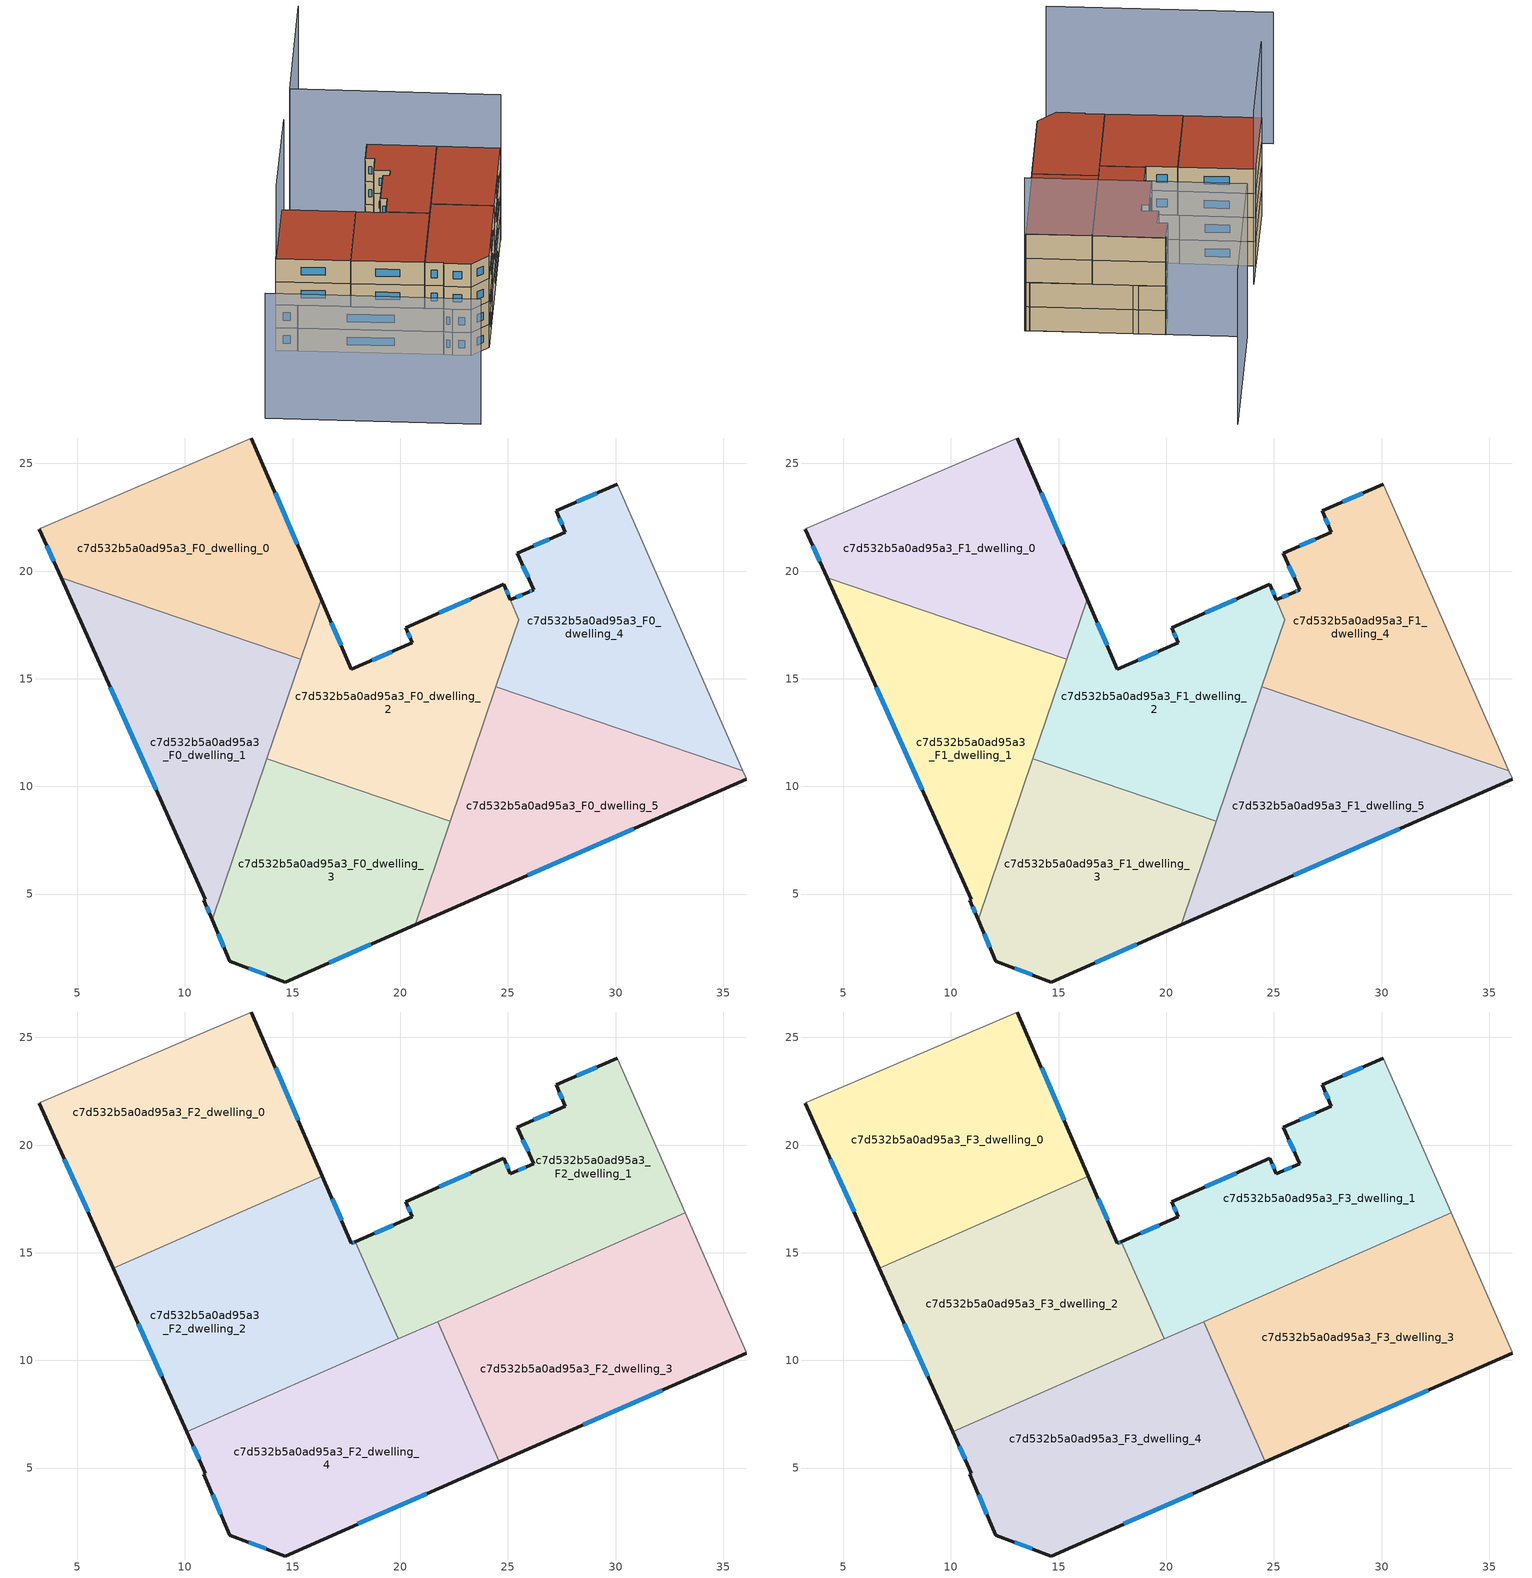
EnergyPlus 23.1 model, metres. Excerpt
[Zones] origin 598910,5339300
c7d532b5a0ad95a3_F0_dwelling_0
 floor ground (EU_floor_Construction): 13.09,26.18 16.32,18.7 15.37,15.91 4.24,19.69 3.23,21.95 3.29,21.99 z0
 wall outside (EU_wall_Construction): 16.32,18.7 13.09,26.18 / 3.23,21.95 4.24,19.69 z0:3
 wall adiabatic (EU_wall_Construction): 13.09,26.18 3.29,21.99 3.23,21.95 z0:3
 wall to c7d532b5a0ad95a3_F0_dwelling_2 (EU_wall_Construction): 15.37,15.91 16.32,18.7 z0:3
 wall to c7d532b5a0ad95a3_F0_dwelling_1 (EU_wall_Construction): 4.24,19.69 15.37,15.91 z0:3
 window (EU_Window_Construction): 15.22,21.25 14.19,23.64 / 3.58,21.18 3.9,20.46 z1.02:1.98
c7d532b5a0ad95a3_F0_dwelling_1
 floor ground (EU_floor_Construction): 15.37,15.91 11.26,3.81 10.88,4.72 10.95,4.75 4.24,19.69 z0
 wall outside (EU_wall_Construction): 4.24,19.69 10.95,4.75 10.88,4.72 11.26,3.81 z0:3
 wall to c7d532b5a0ad95a3_F0_dwelling_3 (EU_wall_Construction): 11.26,3.81 13.8,11.28 z0:3
 wall to c7d532b5a0ad95a3_F0_dwelling_2 (EU_wall_Construction): 13.8,11.28 15.37,15.91 z0:3
 window (EU_Window_Construction): 11.01,4.41 11.13,4.12 / 6.53,14.61 8.67,9.83 z1.02:1.98
c7d532b5a0ad95a3_F0_dwelling_2
 floor ground (EU_floor_Construction): 24.81,19.38 25.5,17.75 22.32,8.39 13.8,11.28 16.32,18.7 17.73,15.44 20.56,16.67 20.25,17.38 z0
 wall outside (EU_wall_Construction): 25.12,18.66 24.81,19.38 20.25,17.38 20.56,16.67 17.73,15.44 16.32,18.7 z0:3
 wall to c7d532b5a0ad95a3_F0_dwelling_3 (EU_wall_Construction): 13.8,11.28 22.32,8.39 z0:3
 wall to c7d532b5a0ad95a3_F0_dwelling_4 (EU_wall_Construction): 24.44,14.63 25.5,17.75 25.12,18.66 z0:3
 wall to c7d532b5a0ad95a3_F0_dwelling_5 (EU_wall_Construction): 22.32,8.39 24.44,14.63 z0:3
 window (EU_Window_Construction): 17.25,16.55 16.8,17.59 / 19.6,16.25 18.7,15.86 / 20.36,17.14 20.46,16.91 / 23.26,18.7 21.8,18.06 / 25.01,18.91 24.92,19.14 z1.02:1.98
c7d532b5a0ad95a3_F0_dwelling_3
 floor ground (EU_floor_Construction): 22.32,8.39 20.69,3.57 14.65,0.91 12.08,1.88 11.26,3.81 13.8,11.28 z0
 wall outside (EU_wall_Construction): 11.26,3.81 12.08,1.88 14.65,0.91 20.69,3.57 z0:3
 wall to c7d532b5a0ad95a3_F0_dwelling_5 (EU_wall_Construction): 20.69,3.57 22.32,8.39 z0:3
 window (EU_Window_Construction): 16.7,1.82 18.63,2.67 / 12.96,1.55 13.77,1.24 / 11.54,3.15 11.8,2.53 z1.02:1.98
c7d532b5a0ad95a3_F0_dwelling_4
 floor ground (EU_floor_Construction): 31.26,21.35 31.48,20.86 35.9,10.74 24.44,14.63 25.5,17.75 25.12,18.66 25.94,19.02 26.19,19.13 25.44,20.83 27.67,21.82 27.24,22.8 30.08,24.04 z0
 wall outside (EU_wall_Construction): 30.08,24.04 27.24,22.8 27.67,21.82 25.44,20.83 26.19,19.13 25.94,19.02 25.12,18.66 z0:3
 wall adiabatic (EU_wall_Construction): 35.9,10.74 31.48,20.86 31.26,21.35 30.08,24.04 z0:3
 wall to c7d532b5a0ad95a3_F0_dwelling_5 (EU_wall_Construction): 24.44,14.63 35.9,10.74 z0:3
 window (EU_Window_Construction): 25.66,18.9 25.4,18.79 / 26.1,19.1 26.02,19.06 / 25.7,20.26 25.94,19.71 / 26.91,21.48 26.2,21.17 / 27.39,22.46 27.52,22.15 / 29.12,23.62 28.21,23.22 z1.02:1.98
c7d532b5a0ad95a3_F0_dwelling_5
 floor ground (EU_floor_Construction): 35.9,10.74 36.06,10.38 36.07,10.34 20.69,3.57 24.44,14.63 z0
 wall outside (EU_wall_Construction): 20.69,3.57 36.07,10.34 z0:3
 wall adiabatic (EU_wall_Construction): 36.07,10.34 36.06,10.38 35.9,10.74 z0:3
 window (EU_Window_Construction): 25.92,5.87 30.84,8.03 z1.02:1.98
c7d532b5a0ad95a3_F1_dwelling_0
 floor to c7d532b5a0ad95a3_F0_dwelling_0 (EU_floor_Construction): 13.09,26.18 16.32,18.7 15.37,15.91 4.24,19.69 3.23,21.95 3.29,21.99 z3
 wall outside (EU_wall_Construction): 16.32,18.7 13.09,26.18 / 3.23,21.95 4.24,19.69 z3:6
 wall adiabatic (EU_wall_Construction): 13.09,26.18 3.29,21.99 3.23,21.95 z3:6
 wall to c7d532b5a0ad95a3_F1_dwelling_2 (EU_wall_Construction): 15.37,15.91 16.32,18.7 z3:6
 wall to c7d532b5a0ad95a3_F1_dwelling_1 (EU_wall_Construction): 4.24,19.69 15.37,15.91 z3:6
 window (EU_Window_Construction): 15.22,21.25 14.19,23.64 / 3.58,21.18 3.9,20.46 z4.02:4.98
c7d532b5a0ad95a3_F1_dwelling_1
 floor to c7d532b5a0ad95a3_F0_dwelling_1 (EU_floor_Construction): 15.37,15.91 11.26,3.81 10.88,4.72 10.95,4.75 4.24,19.69 z3
 wall outside (EU_wall_Construction): 4.24,19.69 10.95,4.75 10.88,4.72 11.26,3.81 z3:6
 wall to c7d532b5a0ad95a3_F1_dwelling_3 (EU_wall_Construction): 11.26,3.81 13.8,11.28 z3:6
 wall to c7d532b5a0ad95a3_F1_dwelling_2 (EU_wall_Construction): 13.8,11.28 15.37,15.91 z3:6
 window (EU_Window_Construction): 11.01,4.41 11.13,4.12 / 6.53,14.61 8.67,9.83 z4.02:4.98
c7d532b5a0ad95a3_F1_dwelling_2
 floor to c7d532b5a0ad95a3_F0_dwelling_2 (EU_floor_Construction): 24.81,19.38 25.5,17.75 22.32,8.39 13.8,11.28 16.32,18.7 17.73,15.44 20.56,16.67 20.25,17.38 z3
 wall outside (EU_wall_Construction): 25.12,18.66 24.81,19.38 20.25,17.38 20.56,16.67 17.73,15.44 16.32,18.7 z3:6
 wall to c7d532b5a0ad95a3_F1_dwelling_3 (EU_wall_Construction): 13.8,11.28 22.32,8.39 z3:6
 wall to c7d532b5a0ad95a3_F1_dwelling_4 (EU_wall_Construction): 24.44,14.63 25.5,17.75 25.12,18.66 z3:6
 wall to c7d532b5a0ad95a3_F1_dwelling_5 (EU_wall_Construction): 22.32,8.39 24.44,14.63 z3:6
 window (EU_Window_Construction): 17.25,16.55 16.8,17.59 / 19.6,16.25 18.7,15.86 / 20.36,17.14 20.46,16.91 / 23.26,18.7 21.8,18.06 / 25.01,18.91 24.92,19.14 z4.02:4.98
 ceiling adiabatic (EU_roof_Construction): 16.38,18.56 16.32,18.7 16.25,18.51 z6; 23.79,12.71 25.5,17.75 24.81,19.38 20.25,17.38 20.56,16.67 17.92,15.52 19.91,11 z6
c7d532b5a0ad95a3_F1_dwelling_3
 floor to c7d532b5a0ad95a3_F0_dwelling_3 (EU_floor_Construction): 22.32,8.39 20.69,3.57 14.65,0.91 12.08,1.88 11.26,3.81 13.8,11.28 z3
 wall outside (EU_wall_Construction): 11.26,3.81 12.08,1.88 14.65,0.91 20.69,3.57 z3:6
 wall to c7d532b5a0ad95a3_F1_dwelling_5 (EU_wall_Construction): 20.69,3.57 22.32,8.39 z3:6
 window (EU_Window_Construction): 16.7,1.82 18.63,2.67 / 12.96,1.55 13.77,1.24 / 11.54,3.15 11.8,2.53 z4.02:4.98
c7d532b5a0ad95a3_F1_dwelling_4
 floor to c7d532b5a0ad95a3_F0_dwelling_4 (EU_floor_Construction): 31.26,21.35 31.48,20.86 35.9,10.74 24.44,14.63 25.5,17.75 25.12,18.66 25.94,19.02 26.19,19.13 25.44,20.83 27.67,21.82 27.24,22.8 30.08,24.04 z3
 wall outside (EU_wall_Construction): 30.08,24.04 27.24,22.8 27.67,21.82 25.44,20.83 26.19,19.13 25.94,19.02 25.12,18.66 z3:6
 wall adiabatic (EU_wall_Construction): 35.9,10.74 31.48,20.86 31.26,21.35 30.08,24.04 z3:6
 wall to c7d532b5a0ad95a3_F1_dwelling_5 (EU_wall_Construction): 24.44,14.63 35.9,10.74 z3:6
 window (EU_Window_Construction): 25.66,18.9 25.4,18.79 / 26.1,19.1 26.02,19.06 / 25.7,20.26 25.94,19.71 / 26.91,21.48 26.2,21.17 / 27.39,22.46 27.52,22.15 / 29.12,23.62 28.21,23.22 z4.02:4.98
c7d532b5a0ad95a3_F1_dwelling_5
 floor to c7d532b5a0ad95a3_F0_dwelling_5 (EU_floor_Construction): 35.9,10.74 36.06,10.38 36.07,10.34 20.69,3.57 24.44,14.63 z3
 wall outside (EU_wall_Construction): 20.69,3.57 36.07,10.34 z3:6
 wall adiabatic (EU_wall_Construction): 36.07,10.34 36.06,10.38 35.9,10.74 z3:6
 window (EU_Window_Construction): 25.92,5.87 30.84,8.03 z4.02:4.98
c7d532b5a0ad95a3_F2_dwelling_0
 floor to c7d532b5a0ad95a3_F1_dwelling_0 (EU_floor_Construction): 13.09,26.18 16.32,18.7 16.25,18.51 12.54,16.87 4.24,19.69 3.23,21.95 3.29,21.99 z6
 floor adiabatic (EU_floor_Construction): 16.32,18.7 16.38,18.56 16.25,18.51 z6
 floor to c7d532b5a0ad95a3_F1_dwelling_1 (EU_floor_Construction): 12.54,16.87 6.67,14.29 4.24,19.69 z6
 wall outside (EU_wall_Construction): 16.38,18.56 13.09,26.18 / 3.23,21.95 6.67,14.29 z6:9
 wall to c7d532b5a0ad95a3_F2_dwelling_2 (EU_wall_Construction): 6.67,14.29 16.38,18.56 z6:9
 wall adiabatic (EU_wall_Construction): 13.09,26.18 3.29,21.99 3.23,21.95 z6:9
 window (EU_Window_Construction): 15.26,21.16 14.21,23.59 / 4.4,19.34 5.5,16.9 z7.02:7.98
c7d532b5a0ad95a3_F2_dwelling_1
 floor to c7d532b5a0ad95a3_F1_dwelling_4 (EU_floor_Construction): 30.08,24.04 33.23,16.86 26.54,13.91 24.44,14.63 25.5,17.75 25.12,18.66 26.19,19.13 25.44,20.83 27.67,21.82 27.24,22.8 z6
 floor to c7d532b5a0ad95a3_F1_dwelling_5 (EU_floor_Construction): 26.54,13.91 23.79,12.71 24.44,14.63 z6
 floor adiabatic (EU_floor_Construction): 24.81,19.38 25.5,17.75 23.79,12.71 19.91,11 17.92,15.52 20.56,16.67 20.25,17.38 z6
 wall outside (EU_wall_Construction): 30.08,24.04 27.24,22.8 27.67,21.82 25.44,20.83 26.19,19.13 25.12,18.66 24.81,19.38 20.25,17.38 20.56,16.67 17.92,15.52 z6:9
 wall adiabatic (EU_wall_Construction): 33.23,16.86 30.08,24.04 z6:9
 wall to c7d532b5a0ad95a3_F2_dwelling_2 (EU_wall_Construction): 17.92,15.52 19.91,11 z6:9
 wall to c7d532b5a0ad95a3_F2_dwelling_3 (EU_wall_Construction): 21.75,11.81 33.23,16.86 z6:9
 wall to c7d532b5a0ad95a3_F2_dwelling_4 (EU_wall_Construction): 19.91,11 21.75,11.81 z6:9
 window (EU_Window_Construction): 23.26,18.7 21.8,18.06 / 25.01,18.91 24.92,19.14 / 25.82,18.97 25.48,18.82 / 25.7,20.26 25.94,19.71 / 26.91,21.48 26.2,21.17 / 27.39,22.46 27.52,22.15 / 29.12,23.62 28.21,23.22 / 19.66,16.28 18.82,15.91 / 20.36,17.14 20.46,16.91 z7.02:7.98
c7d532b5a0ad95a3_F2_dwelling_2
 floor to c7d532b5a0ad95a3_F1_dwelling_1 (EU_floor_Construction): 15.37,15.91 12.61,7.79 10.09,6.68 6.67,14.29 12.54,16.87 z6
 floor to c7d532b5a0ad95a3_F1_dwelling_2 (EU_floor_Construction): 16.38,18.56 17.73,15.44 17.92,15.52 19.91,11 17.61,9.99 13.8,11.28 16.25,18.51 z6
 floor to c7d532b5a0ad95a3_F1_dwelling_3 (EU_floor_Construction): 17.61,9.99 12.61,7.79 13.8,11.28 z6
 floor to c7d532b5a0ad95a3_F1_dwelling_0 (EU_floor_Construction): 16.25,18.51 15.37,15.91 12.54,16.87 z6
 wall outside (EU_wall_Construction): 6.67,14.29 10.08,6.68 / 17.92,15.52 17.73,15.44 16.38,18.56 z6:9
 wall to c7d532b5a0ad95a3_F2_dwelling_4 (EU_wall_Construction): 10.08,6.68 19.91,11 z6:9
 window (EU_Window_Construction): 7.83,11.7 8.92,9.27 / 17.27,16.5 16.84,17.5 / 17.86,15.49 17.8,15.46 z7.02:7.98
c7d532b5a0ad95a3_F2_dwelling_3
 floor to c7d532b5a0ad95a3_F1_dwelling_5 (EU_floor_Construction): 35.9,10.74 36.06,10.38 36.07,10.34 24.61,5.3 22.73,9.57 23.79,12.71 26.54,13.91 z6
 floor to c7d532b5a0ad95a3_F1_dwelling_4 (EU_floor_Construction): 33.23,16.86 35.9,10.74 26.54,13.91 z6
 floor to c7d532b5a0ad95a3_F1_dwelling_2 (EU_floor_Construction): 23.79,12.71 22.73,9.57 21.74,11.81 z6
 wall outside (EU_wall_Construction): 24.61,5.29 36.07,10.34 z6:9
 wall adiabatic (EU_wall_Construction): 36.07,10.34 36.06,10.38 33.23,16.86 z6:9
 wall to c7d532b5a0ad95a3_F2_dwelling_4 (EU_wall_Construction): 21.74,11.81 24.61,5.29 z6:9
 window (EU_Window_Construction): 28.51,7.01 32.17,8.62 z7.02:7.98
c7d532b5a0ad95a3_F2_dwelling_4
 floor to c7d532b5a0ad95a3_F1_dwelling_3 (EU_floor_Construction): 22.32,8.39 20.69,3.57 14.65,0.91 12.08,1.88 11.26,3.81 12.61,7.79 17.61,9.99 z6
 floor to c7d532b5a0ad95a3_F1_dwelling_1 (EU_floor_Construction): 12.61,7.79 11.26,3.81 10.88,4.72 10.95,4.75 10.09,6.68 z6
 floor to c7d532b5a0ad95a3_F1_dwelling_5 (EU_floor_Construction): 22.73,9.57 24.61,5.3 20.69,3.57 z6
 floor to c7d532b5a0ad95a3_F1_dwelling_2 (EU_floor_Construction): 21.74,11.81 22.73,9.57 22.32,8.39 17.61,9.99 z6
 wall outside (EU_wall_Construction): 10.08,6.68 10.95,4.75 10.88,4.72 12.08,1.88 14.65,0.91 24.61,5.29 z6:9
 window (EU_Window_Construction): 10.38,6.02 10.66,5.41 / 18.04,2.4 21.22,3.8 / 12.96,1.55 13.77,1.24 / 11.29,3.75 11.67,2.84 z7.02:7.98
c7d532b5a0ad95a3_F3_dwelling_0
 floor to c7d532b5a0ad95a3_F2_dwelling_0 (EU_floor_Construction): 13.09,26.18 16.38,18.56 6.67,14.29 3.23,21.95 3.29,21.99 z9
 wall outside (EU_wall_Construction): 16.38,18.56 13.09,26.18 / 3.23,21.95 6.67,14.29 z9:12
 wall to c7d532b5a0ad95a3_F3_dwelling_2 (EU_wall_Construction): 6.67,14.29 16.38,18.56 z9:12
 wall adiabatic (EU_wall_Construction): 13.09,26.18 3.29,21.99 3.23,21.95 z9:12
 window (EU_Window_Construction): 15.26,21.16 14.21,23.59 / 4.4,19.34 5.5,16.9 z10.02:10.98
 roof outside (EU_roof_Construction): 16.38,18.56 13.09,26.18 3.29,21.99 3.23,21.95 6.67,14.29 z12
c7d532b5a0ad95a3_F3_dwelling_1
 floor to c7d532b5a0ad95a3_F2_dwelling_1 (EU_floor_Construction): 30.08,24.04 33.23,16.86 19.91,11 17.92,15.52 20.56,16.67 20.25,17.38 24.81,19.38 25.12,18.66 26.19,19.13 25.44,20.83 27.67,21.82 27.24,22.8 z9
 wall outside (EU_wall_Construction): 30.08,24.04 27.24,22.8 27.67,21.82 25.44,20.83 26.19,19.13 25.12,18.66 24.81,19.38 20.25,17.38 20.56,16.67 17.92,15.52 z9:12
 wall adiabatic (EU_wall_Construction): 33.23,16.86 30.08,24.04 z9:12
 wall to c7d532b5a0ad95a3_F3_dwelling_2 (EU_wall_Construction): 17.92,15.52 19.91,11 z9:12
 wall to c7d532b5a0ad95a3_F3_dwelling_3 (EU_wall_Construction): 21.75,11.81 33.23,16.86 z9:12
 wall to c7d532b5a0ad95a3_F3_dwelling_4 (EU_wall_Construction): 19.91,11 21.75,11.81 z9:12
 window (EU_Window_Construction): 23.26,18.7 21.8,18.06 / 25.01,18.91 24.92,19.14 / 25.82,18.97 25.48,18.82 / 25.7,20.26 25.94,19.71 / 26.91,21.48 26.2,21.17 / 27.39,22.46 27.52,22.15 / 29.12,23.62 28.21,23.22 / 19.66,16.28 18.82,15.91 / 20.36,17.14 20.46,16.91 z10.02:10.98
 roof outside (EU_roof_Construction): 33.23,16.86 30.08,24.04 27.24,22.8 27.67,21.82 25.44,20.83 26.19,19.13 25.12,18.66 24.81,19.38 20.25,17.38 20.56,16.67 17.92,15.52 19.91,11 z12
c7d532b5a0ad95a3_F3_dwelling_2
 floor to c7d532b5a0ad95a3_F2_dwelling_2 (EU_floor_Construction): 16.38,18.56 17.73,15.44 17.92,15.52 19.91,11 10.08,6.68 6.67,14.29 z9
 wall outside (EU_wall_Construction): 6.67,14.29 10.08,6.68 / 17.92,15.52 17.73,15.44 16.38,18.56 z9:12
 wall to c7d532b5a0ad95a3_F3_dwelling_4 (EU_wall_Construction): 10.08,6.68 19.91,11 z9:12
 window (EU_Window_Construction): 7.83,11.7 8.92,9.27 / 17.27,16.5 16.84,17.5 / 17.86,15.49 17.8,15.46 z10.02:10.98
 roof outside (EU_roof_Construction): 19.91,11 17.92,15.52 17.73,15.44 16.38,18.56 6.67,14.29 10.08,6.68 z12
c7d532b5a0ad95a3_F3_dwelling_3
 floor to c7d532b5a0ad95a3_F2_dwelling_3 (EU_floor_Construction): 33.23,16.86 36.06,10.38 36.07,10.34 24.61,5.29 21.74,11.81 z9
 wall outside (EU_wall_Construction): 24.61,5.29 36.07,10.34 z9:12
 wall adiabatic (EU_wall_Construction): 36.07,10.34 36.06,10.38 33.23,16.86 z9:12
 wall to c7d532b5a0ad95a3_F3_dwelling_4 (EU_wall_Construction): 21.74,11.81 24.61,5.29 z9:12
 window (EU_Window_Construction): 28.51,7.01 32.17,8.62 z10.02:10.98
 roof outside (EU_roof_Construction): 36.07,10.34 36.06,10.38 33.23,16.86 21.74,11.81 24.61,5.29 z12
c7d532b5a0ad95a3_F3_dwelling_4
 floor to c7d532b5a0ad95a3_F2_dwelling_4 (EU_floor_Construction): 21.74,11.81 24.61,5.29 14.65,0.91 12.08,1.88 10.88,4.72 10.95,4.75 10.08,6.68 z9
 wall outside (EU_wall_Construction): 10.08,6.68 10.95,4.75 10.88,4.72 12.08,1.88 14.65,0.91 24.61,5.29 z9:12
 window (EU_Window_Construction): 10.38,6.02 10.66,5.41 / 18.04,2.4 21.22,3.8 / 12.96,1.55 13.77,1.24 / 11.29,3.75 11.67,2.84 z10.02:10.98
 roof outside (EU_roof_Construction): 24.61,5.29 21.74,11.81 10.08,6.68 10.95,4.75 10.88,4.72 12.08,1.88 14.65,0.91 z12
shading: -10.4,16.41 -0.67,-5.76 z0:16.3; 36.1,10.26 26.6,31.99 / 26.6,31.99 43.14,39.21 z0:19; 16.55,27.68 3.32,21.94 z0:21.5
[Building]
EU S2 Campaign: North Axis=0; Terrain=City; Solar Distribution=FullExterior
[Site:Location]
Vienna: Latitude=48; Longitude=16.5; Time Zone=1; Elevation=183
[SizingPeriod:WeatherFileDays]
AnnualSizingPeriod: Begin Month=1; Begin Day of Month=1; End Month=12; End Day of Month=31; Day of Week for Start Day=Monday; Use Weather File Daylight Saving Period=No; Use Weather File Rain and Snow Indicators=No
[MATERIAL]
EU_InternalMass_Material: Roughness=MediumRough; Thickness=0.1; Conductivity=1; Density=1800; Specific Heat=900; Thermal Absorptance=0.9; Solar Absorptance=0.7; Visible Absorptance=0.7
[MATERIAL:NOMASS] Roughness=MediumRough; Thermal Absorptance=0.9; Solar Absorptance=0.7; Visible Absorptance=0.7
Name | Thermal Resistance
EU_wall_NoMass | 0.942466
EU_roof_NoMass | 0.551687
EU_floor_NoMass | 0.66527
[WINDOWMATERIAL:SIMPLEGLAZINGSYSTEM]
EU_Window_SimpleGlazing: UFactor=2.03367; Solar Heat Gain Coefficient=0.65; Visible Transmittance=0.65
[CONSTRUCTION]
EU_wall_Construction: EU_wall_NoMass
EU_roof_Construction: EU_roof_NoMass
EU_floor_Construction: EU_floor_NoMass
EU_Window_Construction: EU_Window_SimpleGlazing
EU_InternalMass_Construction: EU_InternalMass_Material
[ZONE] Type=1; Multiplier=1; Ceiling Height=autocalculate; Floor Area=autocalculate; Part of Total Floor Area=Yes
Name | Volume
c7d532b5a0ad95a3_F0_dwelling_0; c7d532b5a0ad95a3_F1_dwelling_0 | 222.879
c7d532b5a0ad95a3_F2_dwelling_0; c7d532b5a0ad95a3_F3_dwelling_0; c7d532b5a0ad95a3_F2_dwelling_2; c7d532b5a0ad95a3_F3_dwelling_2 | 267.472
c7d532b5a0ad95a3_F0_dwelling_1; c7d532b5a0ad95a3_F1_dwelling_1 | 222.896
c7d532b5a0ad95a3_F2_dwelling_1; c7d532b5a0ad95a3_F3_dwelling_1 | 267.462
c7d532b5a0ad95a3_F0_dwelling_2; c7d532b5a0ad95a3_F1_dwelling_2 | 219.888
c7d532b5a0ad95a3_F0_dwelling_3; c7d532b5a0ad95a3_F1_dwelling_3 | 221.24
c7d532b5a0ad95a3_F2_dwelling_3; c7d532b5a0ad95a3_F3_dwelling_3 | 267.473
c7d532b5a0ad95a3_F0_dwelling_4; c7d532b5a0ad95a3_F1_dwelling_4 | 227.55
c7d532b5a0ad95a3_F2_dwelling_4; c7d532b5a0ad95a3_F3_dwelling_4 | 267.481
c7d532b5a0ad95a3_F0_dwelling_5; c7d532b5a0ad95a3_F1_dwelling_5 | 222.88
[INTERNALMASS] Construction=EU_InternalMass_Construction
Name | Zone or ZoneList | Surface Area
c7d532b5a0ad95a3_F0_dwelling_0_EU_InternalMass | c7d532b5a0ad95a3_F0_dwelling_0 | 74.2928
c7d532b5a0ad95a3_F0_dwelling_1_EU_InternalMass | c7d532b5a0ad95a3_F0_dwelling_1 | 74.2995
c7d532b5a0ad95a3_F0_dwelling_2_EU_InternalMass | c7d532b5a0ad95a3_F0_dwelling_2 | 73.2983
c7d532b5a0ad95a3_F0_dwelling_3_EU_InternalMass | c7d532b5a0ad95a3_F0_dwelling_3 | 73.7466
c7d532b5a0ad95a3_F0_dwelling_4_EU_InternalMass | c7d532b5a0ad95a3_F0_dwelling_4 | 75.8497
c7d532b5a0ad95a3_F0_dwelling_5_EU_InternalMass | c7d532b5a0ad95a3_F0_dwelling_5 | 74.293
c7d532b5a0ad95a3_F1_dwelling_0_EU_InternalMass | c7d532b5a0ad95a3_F1_dwelling_0 | 74.2928
c7d532b5a0ad95a3_F1_dwelling_1_EU_InternalMass | c7d532b5a0ad95a3_F1_dwelling_1 | 74.2995
c7d532b5a0ad95a3_F1_dwelling_2_EU_InternalMass | c7d532b5a0ad95a3_F1_dwelling_2 | 73.2983
c7d532b5a0ad95a3_F1_dwelling_3_EU_InternalMass | c7d532b5a0ad95a3_F1_dwelling_3 | 73.7466
c7d532b5a0ad95a3_F1_dwelling_4_EU_InternalMass | c7d532b5a0ad95a3_F1_dwelling_4 | 75.8497
c7d532b5a0ad95a3_F1_dwelling_5_EU_InternalMass | c7d532b5a0ad95a3_F1_dwelling_5 | 74.293
c7d532b5a0ad95a3_F2_dwelling_0_EU_InternalMass | c7d532b5a0ad95a3_F2_dwelling_0 | 89.1574
c7d532b5a0ad95a3_F2_dwelling_1_EU_InternalMass | c7d532b5a0ad95a3_F2_dwelling_1 | 89.156
c7d532b5a0ad95a3_F2_dwelling_2_EU_InternalMass | c7d532b5a0ad95a3_F2_dwelling_2 | 89.1546
c7d532b5a0ad95a3_F2_dwelling_3_EU_InternalMass | c7d532b5a0ad95a3_F2_dwelling_3 | 89.158
c7d532b5a0ad95a3_F2_dwelling_4_EU_InternalMass | c7d532b5a0ad95a3_F2_dwelling_4 | 89.1618
c7d532b5a0ad95a3_F3_dwelling_0_EU_InternalMass | c7d532b5a0ad95a3_F3_dwelling_0 | 89.1574
c7d532b5a0ad95a3_F3_dwelling_1_EU_InternalMass | c7d532b5a0ad95a3_F3_dwelling_1 | 89.156
c7d532b5a0ad95a3_F3_dwelling_2_EU_InternalMass | c7d532b5a0ad95a3_F3_dwelling_2 | 89.1546
c7d532b5a0ad95a3_F3_dwelling_3_EU_InternalMass | c7d532b5a0ad95a3_F3_dwelling_3 | 89.158
c7d532b5a0ad95a3_F3_dwelling_4_EU_InternalMass | c7d532b5a0ad95a3_F3_dwelling_4 | 89.1618
[OTHEREQUIPMENT] Fuel Type=Electricity; Design Level Calculation Method=Watts/Area; Power per Zone Floor Area=1; Fraction Latent=0; Fraction Radiant=0; Fraction Lost=0; Carbon Dioxide Generation Rate=0; EndUse Subcategory=EU_Step8_InternalGains
Name | Zone or ZoneList or Space or SpaceList | Schedule
EU_Step8_InternalGain_c7d532b5a0ad95a3_F0_dwelling_0_f000 | c7d532b5a0ad95a3_F0_dwelling_0 | EU_Step8_GainSchedule_c7d532b5a0ad95a3_F0_dwelling_0_f000
EU_Step8_InternalGain_c7d532b5a0ad95a3_F0_dwelling_1_f000 | c7d532b5a0ad95a3_F0_dwelling_1 | EU_Step8_GainSchedule_c7d532b5a0ad95a3_F0_dwelling_1_f000
EU_Step8_InternalGain_c7d532b5a0ad95a3_F0_dwelling_2_f000 | c7d532b5a0ad95a3_F0_dwelling_2 | EU_Step8_GainSchedule_c7d532b5a0ad95a3_F0_dwelling_2_f000
EU_Step8_InternalGain_c7d532b5a0ad95a3_F0_dwelling_3_f000 | c7d532b5a0ad95a3_F0_dwelling_3 | EU_Step8_GainSchedule_c7d532b5a0ad95a3_F0_dwelling_3_f000
EU_Step8_InternalGain_c7d532b5a0ad95a3_F0_dwelling_4_f000 | c7d532b5a0ad95a3_F0_dwelling_4 | EU_Step8_GainSchedule_c7d532b5a0ad95a3_F0_dwelling_4_f000
EU_Step8_InternalGain_c7d532b5a0ad95a3_F0_dwelling_5_f000 | c7d532b5a0ad95a3_F0_dwelling_5 | EU_Step8_GainSchedule_c7d532b5a0ad95a3_F0_dwelling_5_f000
EU_Step8_InternalGain_c7d532b5a0ad95a3_F1_dwelling_0_f000 | c7d532b5a0ad95a3_F1_dwelling_0 | EU_Step8_GainSchedule_c7d532b5a0ad95a3_F1_dwelling_0_f000
EU_Step8_InternalGain_c7d532b5a0ad95a3_F1_dwelling_1_f000 | c7d532b5a0ad95a3_F1_dwelling_1 | EU_Step8_GainSchedule_c7d532b5a0ad95a3_F1_dwelling_1_f000
EU_Step8_InternalGain_c7d532b5a0ad95a3_F1_dwelling_2_f000 | c7d532b5a0ad95a3_F1_dwelling_2 | EU_Step8_GainSchedule_c7d532b5a0ad95a3_F1_dwelling_2_f000
EU_Step8_InternalGain_c7d532b5a0ad95a3_F1_dwelling_3_f000 | c7d532b5a0ad95a3_F1_dwelling_3 | EU_Step8_GainSchedule_c7d532b5a0ad95a3_F1_dwelling_3_f000
EU_Step8_InternalGain_c7d532b5a0ad95a3_F1_dwelling_4_f000 | c7d532b5a0ad95a3_F1_dwelling_4 | EU_Step8_GainSchedule_c7d532b5a0ad95a3_F1_dwelling_4_f000
EU_Step8_InternalGain_c7d532b5a0ad95a3_F1_dwelling_5_f000 | c7d532b5a0ad95a3_F1_dwelling_5 | EU_Step8_GainSchedule_c7d532b5a0ad95a3_F1_dwelling_5_f000
EU_Step8_InternalGain_c7d532b5a0ad95a3_F2_dwelling_0_f000 | c7d532b5a0ad95a3_F2_dwelling_0 | EU_Step8_GainSchedule_c7d532b5a0ad95a3_F2_dwelling_0_f000
EU_Step8_InternalGain_c7d532b5a0ad95a3_F2_dwelling_1_f000 | c7d532b5a0ad95a3_F2_dwelling_1 | EU_Step8_GainSchedule_c7d532b5a0ad95a3_F2_dwelling_1_f000
EU_Step8_InternalGain_c7d532b5a0ad95a3_F2_dwelling_2_f000 | c7d532b5a0ad95a3_F2_dwelling_2 | EU_Step8_GainSchedule_c7d532b5a0ad95a3_F2_dwelling_2_f000
EU_Step8_InternalGain_c7d532b5a0ad95a3_F2_dwelling_3_f000 | c7d532b5a0ad95a3_F2_dwelling_3 | EU_Step8_GainSchedule_c7d532b5a0ad95a3_F2_dwelling_3_f000
EU_Step8_InternalGain_c7d532b5a0ad95a3_F2_dwelling_4_f000 | c7d532b5a0ad95a3_F2_dwelling_4 | EU_Step8_GainSchedule_c7d532b5a0ad95a3_F2_dwelling_4_f000
EU_Step8_InternalGain_c7d532b5a0ad95a3_F3_dwelling_0_f000 | c7d532b5a0ad95a3_F3_dwelling_0 | EU_Step8_GainSchedule_c7d532b5a0ad95a3_F3_dwelling_0_f000
EU_Step8_InternalGain_c7d532b5a0ad95a3_F3_dwelling_1_f000 | c7d532b5a0ad95a3_F3_dwelling_1 | EU_Step8_GainSchedule_c7d532b5a0ad95a3_F3_dwelling_1_f000
EU_Step8_InternalGain_c7d532b5a0ad95a3_F3_dwelling_2_f000 | c7d532b5a0ad95a3_F3_dwelling_2 | EU_Step8_GainSchedule_c7d532b5a0ad95a3_F3_dwelling_2_f000
EU_Step8_InternalGain_c7d532b5a0ad95a3_F3_dwelling_3_f000 | c7d532b5a0ad95a3_F3_dwelling_3 | EU_Step8_GainSchedule_c7d532b5a0ad95a3_F3_dwelling_3_f000
EU_Step8_InternalGain_c7d532b5a0ad95a3_F3_dwelling_4_f000 | c7d532b5a0ad95a3_F3_dwelling_4 | EU_Step8_GainSchedule_c7d532b5a0ad95a3_F3_dwelling_4_f000
[ZONEVENTILATION:DESIGNFLOWRATE] Schedule=EU_AlwaysOn; Design Flow Rate Calculation Method=AirChanges/Hour; Air Changes per Hour=0.530523; Ventilation Type=Natural; Fan Pressure Rise=0; Fan Total Efficiency=1; Constant Term Coefficient=1; Temperature Term Coefficient=0; Velocity Term Coefficient=0; Velocity Squared Term Coefficient=0; Minimum Indoor Temperature=-100; Maximum Indoor Temperature=100; Delta Temperature=-100; Minimum Outdoor Temperature=-100; Maximum Outdoor Temperature=100; Maximum Wind Speed=40
Name | Zone or ZoneList or Space or SpaceList
EU_ConstantAir_c7d532b5a0ad95a3_F0_dwelling_0 | c7d532b5a0ad95a3_F0_dwelling_0
EU_ConstantAir_c7d532b5a0ad95a3_F0_dwelling_1 | c7d532b5a0ad95a3_F0_dwelling_1
EU_ConstantAir_c7d532b5a0ad95a3_F0_dwelling_2 | c7d532b5a0ad95a3_F0_dwelling_2
EU_ConstantAir_c7d532b5a0ad95a3_F0_dwelling_3 | c7d532b5a0ad95a3_F0_dwelling_3
EU_ConstantAir_c7d532b5a0ad95a3_F0_dwelling_4 | c7d532b5a0ad95a3_F0_dwelling_4
EU_ConstantAir_c7d532b5a0ad95a3_F0_dwelling_5 | c7d532b5a0ad95a3_F0_dwelling_5
EU_ConstantAir_c7d532b5a0ad95a3_F1_dwelling_0 | c7d532b5a0ad95a3_F1_dwelling_0
EU_ConstantAir_c7d532b5a0ad95a3_F1_dwelling_1 | c7d532b5a0ad95a3_F1_dwelling_1
EU_ConstantAir_c7d532b5a0ad95a3_F1_dwelling_2 | c7d532b5a0ad95a3_F1_dwelling_2
EU_ConstantAir_c7d532b5a0ad95a3_F1_dwelling_3 | c7d532b5a0ad95a3_F1_dwelling_3
EU_ConstantAir_c7d532b5a0ad95a3_F1_dwelling_4 | c7d532b5a0ad95a3_F1_dwelling_4
EU_ConstantAir_c7d532b5a0ad95a3_F1_dwelling_5 | c7d532b5a0ad95a3_F1_dwelling_5
EU_ConstantAir_c7d532b5a0ad95a3_F2_dwelling_0 | c7d532b5a0ad95a3_F2_dwelling_0
EU_ConstantAir_c7d532b5a0ad95a3_F2_dwelling_1 | c7d532b5a0ad95a3_F2_dwelling_1
EU_ConstantAir_c7d532b5a0ad95a3_F2_dwelling_2 | c7d532b5a0ad95a3_F2_dwelling_2
EU_ConstantAir_c7d532b5a0ad95a3_F2_dwelling_3 | c7d532b5a0ad95a3_F2_dwelling_3
EU_ConstantAir_c7d532b5a0ad95a3_F2_dwelling_4 | c7d532b5a0ad95a3_F2_dwelling_4
EU_ConstantAir_c7d532b5a0ad95a3_F3_dwelling_0 | c7d532b5a0ad95a3_F3_dwelling_0
EU_ConstantAir_c7d532b5a0ad95a3_F3_dwelling_1 | c7d532b5a0ad95a3_F3_dwelling_1
EU_ConstantAir_c7d532b5a0ad95a3_F3_dwelling_2 | c7d532b5a0ad95a3_F3_dwelling_2
EU_ConstantAir_c7d532b5a0ad95a3_F3_dwelling_3 | c7d532b5a0ad95a3_F3_dwelling_3
EU_ConstantAir_c7d532b5a0ad95a3_F3_dwelling_4 | c7d532b5a0ad95a3_F3_dwelling_4
[HVACTEMPLATE:THERMOSTAT] Constant Heating Setpoint=20; Constant Cooling Setpoint=50
EU_HeatOnly_c7d532b5a0ad95a3_F0_dwelling_0; EU_HeatOnly_c7d532b5a0ad95a3_F0_dwelling_1; EU_HeatOnly_c7d532b5a0ad95a3_F0_dwelling_2; EU_HeatOnly_c7d532b5a0ad95a3_F0_dwelling_3; EU_HeatOnly_c7d532b5a0ad95a3_F0_dwelling_4; EU_HeatOnly_c7d532b5a0ad95a3_F0_dwelling_5; EU_HeatOnly_c7d532b5a0ad95a3_F1_dwelling_0; EU_HeatOnly_c7d532b5a0ad95a3_F1_dwelling_1; EU_HeatOnly_c7d532b5a0ad95a3_F1_dwelling_2; EU_HeatOnly_c7d532b5a0ad95a3_F1_dwelling_3; EU_HeatOnly_c7d532b5a0ad95a3_F1_dwelling_4; EU_HeatOnly_c7d532b5a0ad95a3_F1_dwelling_5; EU_HeatOnly_c7d532b5a0ad95a3_F2_dwelling_0; EU_HeatOnly_c7d532b5a0ad95a3_F2_dwelling_1; EU_HeatOnly_c7d532b5a0ad95a3_F2_dwelling_2; EU_HeatOnly_c7d532b5a0ad95a3_F2_dwelling_3; EU_HeatOnly_c7d532b5a0ad95a3_F2_dwelling_4; EU_HeatOnly_c7d532b5a0ad95a3_F3_dwelling_0; EU_HeatOnly_c7d532b5a0ad95a3_F3_dwelling_1; EU_HeatOnly_c7d532b5a0ad95a3_F3_dwelling_2; EU_HeatOnly_c7d532b5a0ad95a3_F3_dwelling_3; EU_HeatOnly_c7d532b5a0ad95a3_F3_dwelling_4
[HVACTEMPLATE:ZONE:IDEALLOADSAIRSYSTEM] System Availability Schedule=EU_AlwaysOn; Maximum Heating Supply Air Temperature=50; Minimum Cooling Supply Air Temperature=13; Maximum Heating Supply Air Humidity Ratio=0.0156; Minimum Cooling Supply Air Humidity Ratio=0.0077; Heating Limit=NoLimit; Cooling Limit=NoLimit; Heating Availability Schedule=EU_AlwaysOn; Cooling Availability Schedule=EU_CoolingOff; Dehumidification Control Type=ConstantSensibleHeatRatio; Cooling Sensible Heat Ratio=0.7; Dehumidification Setpoint=60; Humidification Control Type=None; Humidification Setpoint=30; Outdoor Air Method=None; Outdoor Air Flow Rate per Person=0.00944; Outdoor Air Flow Rate per Zone Floor Area=0; Outdoor Air Flow Rate per Zone=0; Demand Controlled Ventilation Type=None; Outdoor Air Economizer Type=NoEconomizer; Heat Recovery Type=None; Sensible Heat Recovery Effectiveness=0.7; Latent Heat Recovery Effectiveness=0.65
Name | Template Thermostat
c7d532b5a0ad95a3_F0_dwelling_0 | EU_HeatOnly_c7d532b5a0ad95a3_F0_dwelling_0
c7d532b5a0ad95a3_F0_dwelling_1 | EU_HeatOnly_c7d532b5a0ad95a3_F0_dwelling_1
c7d532b5a0ad95a3_F0_dwelling_2 | EU_HeatOnly_c7d532b5a0ad95a3_F0_dwelling_2
c7d532b5a0ad95a3_F0_dwelling_3 | EU_HeatOnly_c7d532b5a0ad95a3_F0_dwelling_3
c7d532b5a0ad95a3_F0_dwelling_4 | EU_HeatOnly_c7d532b5a0ad95a3_F0_dwelling_4
c7d532b5a0ad95a3_F0_dwelling_5 | EU_HeatOnly_c7d532b5a0ad95a3_F0_dwelling_5
c7d532b5a0ad95a3_F1_dwelling_0 | EU_HeatOnly_c7d532b5a0ad95a3_F1_dwelling_0
c7d532b5a0ad95a3_F1_dwelling_1 | EU_HeatOnly_c7d532b5a0ad95a3_F1_dwelling_1
c7d532b5a0ad95a3_F1_dwelling_2 | EU_HeatOnly_c7d532b5a0ad95a3_F1_dwelling_2
c7d532b5a0ad95a3_F1_dwelling_3 | EU_HeatOnly_c7d532b5a0ad95a3_F1_dwelling_3
c7d532b5a0ad95a3_F1_dwelling_4 | EU_HeatOnly_c7d532b5a0ad95a3_F1_dwelling_4
c7d532b5a0ad95a3_F1_dwelling_5 | EU_HeatOnly_c7d532b5a0ad95a3_F1_dwelling_5
c7d532b5a0ad95a3_F2_dwelling_0 | EU_HeatOnly_c7d532b5a0ad95a3_F2_dwelling_0
c7d532b5a0ad95a3_F2_dwelling_1 | EU_HeatOnly_c7d532b5a0ad95a3_F2_dwelling_1
c7d532b5a0ad95a3_F2_dwelling_2 | EU_HeatOnly_c7d532b5a0ad95a3_F2_dwelling_2
c7d532b5a0ad95a3_F2_dwelling_3 | EU_HeatOnly_c7d532b5a0ad95a3_F2_dwelling_3
c7d532b5a0ad95a3_F2_dwelling_4 | EU_HeatOnly_c7d532b5a0ad95a3_F2_dwelling_4
c7d532b5a0ad95a3_F3_dwelling_0 | EU_HeatOnly_c7d532b5a0ad95a3_F3_dwelling_0
c7d532b5a0ad95a3_F3_dwelling_1 | EU_HeatOnly_c7d532b5a0ad95a3_F3_dwelling_1
c7d532b5a0ad95a3_F3_dwelling_2 | EU_HeatOnly_c7d532b5a0ad95a3_F3_dwelling_2
c7d532b5a0ad95a3_F3_dwelling_3 | EU_HeatOnly_c7d532b5a0ad95a3_F3_dwelling_3
c7d532b5a0ad95a3_F3_dwelling_4 | EU_HeatOnly_c7d532b5a0ad95a3_F3_dwelling_4
[SIZING:ZONE] Zone Cooling Design Supply Air Temperature Input Method=SupplyAirTemperature; Zone Cooling Design Supply Air Temperature=13; Zone Heating Design Supply Air Temperature Input Method=SupplyAirTemperature; Zone Heating Design Supply Air Temperature=50; Zone Cooling Design Supply Air Humidity Ratio=0.008; Zone Heating Design Supply Air Humidity Ratio=0.008; Cooling Design Air Flow Method=DesignDay; Cooling Design Air Flow Rate=0; Cooling Minimum Air Flow per Zone Floor Area=0.000762; Cooling Minimum Air Flow=0; Cooling Minimum Air Flow Fraction=0.2; Heating Design Air Flow Method=DesignDay; Heating Design Air Flow Rate=0; Heating Maximum Air Flow per Zone Floor Area=0.002032; Heating Maximum Air Flow=0.141576; Heating Maximum Air Flow Fraction=0.3; Account for Dedicated Outdoor Air System=No; Dedicated Outdoor Air System Control Strategy=NeutralSupplyAir; Dedicated Outdoor Air Low Setpoint Temperature for Design=autosize; Dedicated Outdoor Air High Setpoint Temperature for Design=autosize; Zone Load Sizing Method=Sensible Load Only No Latent Load; Zone Latent Cooling Design Supply Air Humidity Ratio Input Method=HumidityRatioDifference; Zone Cooling Design Supply Air Humidity Ratio Difference=0.005; Zone Latent Heating Design Supply Air Humidity Ratio Input Method=HumidityRatioDifference; Zone Humidification Design Supply Air Humidity Ratio Difference=0.005
c7d532b5a0ad95a3_F0_dwelling_0; c7d532b5a0ad95a3_F0_dwelling_1; c7d532b5a0ad95a3_F0_dwelling_2; c7d532b5a0ad95a3_F0_dwelling_3; c7d532b5a0ad95a3_F0_dwelling_4; c7d532b5a0ad95a3_F0_dwelling_5; c7d532b5a0ad95a3_F1_dwelling_0; c7d532b5a0ad95a3_F1_dwelling_1; c7d532b5a0ad95a3_F1_dwelling_2; c7d532b5a0ad95a3_F1_dwelling_3; c7d532b5a0ad95a3_F1_dwelling_4; c7d532b5a0ad95a3_F1_dwelling_5; c7d532b5a0ad95a3_F2_dwelling_0; c7d532b5a0ad95a3_F2_dwelling_1; c7d532b5a0ad95a3_F2_dwelling_2; c7d532b5a0ad95a3_F2_dwelling_3; c7d532b5a0ad95a3_F2_dwelling_4; c7d532b5a0ad95a3_F3_dwelling_0; c7d532b5a0ad95a3_F3_dwelling_1; c7d532b5a0ad95a3_F3_dwelling_2; c7d532b5a0ad95a3_F3_dwelling_3; c7d532b5a0ad95a3_F3_dwelling_4
[SCHEDULE:CONSTANT]
Name | Hourly Value
EU_AlwaysOn | 1
EU_CoolingOff | 0
[SCHEDULE:FILE] Column Number=1; Rows to Skip at Top=0; Number of Hours of Data=8760; Column Separator=Comma; Interpolate to Timestep=No; Minutes per Item=60; Adjust Schedule for Daylight Savings=Yes
Name | File
EU_Step8_GainSchedule_c7d532b5a0ad95a3_F0_dwelling_0_f000 | ../../schedules/c7d532b5a0ad95a3/c7d532b5a0ad95a3_F0_dwelling_0_f000_gain.csv
EU_Step8_GainSchedule_c7d532b5a0ad95a3_F0_dwelling_1_f000 | ../../schedules/c7d532b5a0ad95a3/c7d532b5a0ad95a3_F0_dwelling_1_f000_gain.csv
EU_Step8_GainSchedule_c7d532b5a0ad95a3_F0_dwelling_2_f000 | ../../schedules/c7d532b5a0ad95a3/c7d532b5a0ad95a3_F0_dwelling_2_f000_gain.csv
EU_Step8_GainSchedule_c7d532b5a0ad95a3_F0_dwelling_3_f000 | ../../schedules/c7d532b5a0ad95a3/c7d532b5a0ad95a3_F0_dwelling_3_f000_gain.csv
EU_Step8_GainSchedule_c7d532b5a0ad95a3_F0_dwelling_4_f000 | ../../schedules/c7d532b5a0ad95a3/c7d532b5a0ad95a3_F0_dwelling_4_f000_gain.csv
EU_Step8_GainSchedule_c7d532b5a0ad95a3_F0_dwelling_5_f000 | ../../schedules/c7d532b5a0ad95a3/c7d532b5a0ad95a3_F0_dwelling_5_f000_gain.csv
EU_Step8_GainSchedule_c7d532b5a0ad95a3_F1_dwelling_0_f000 | ../../schedules/c7d532b5a0ad95a3/c7d532b5a0ad95a3_F1_dwelling_0_f000_gain.csv
EU_Step8_GainSchedule_c7d532b5a0ad95a3_F1_dwelling_1_f000 | ../../schedules/c7d532b5a0ad95a3/c7d532b5a0ad95a3_F1_dwelling_1_f000_gain.csv
EU_Step8_GainSchedule_c7d532b5a0ad95a3_F1_dwelling_2_f000 | ../../schedules/c7d532b5a0ad95a3/c7d532b5a0ad95a3_F1_dwelling_2_f000_gain.csv
EU_Step8_GainSchedule_c7d532b5a0ad95a3_F1_dwelling_3_f000 | ../../schedules/c7d532b5a0ad95a3/c7d532b5a0ad95a3_F1_dwelling_3_f000_gain.csv
EU_Step8_GainSchedule_c7d532b5a0ad95a3_F1_dwelling_4_f000 | ../../schedules/c7d532b5a0ad95a3/c7d532b5a0ad95a3_F1_dwelling_4_f000_gain.csv
EU_Step8_GainSchedule_c7d532b5a0ad95a3_F1_dwelling_5_f000 | ../../schedules/c7d532b5a0ad95a3/c7d532b5a0ad95a3_F1_dwelling_5_f000_gain.csv
EU_Step8_GainSchedule_c7d532b5a0ad95a3_F2_dwelling_0_f000 | ../../schedules/c7d532b5a0ad95a3/c7d532b5a0ad95a3_F2_dwelling_0_f000_gain.csv
EU_Step8_GainSchedule_c7d532b5a0ad95a3_F2_dwelling_1_f000 | ../../schedules/c7d532b5a0ad95a3/c7d532b5a0ad95a3_F2_dwelling_1_f000_gain.csv
EU_Step8_GainSchedule_c7d532b5a0ad95a3_F2_dwelling_2_f000 | ../../schedules/c7d532b5a0ad95a3/c7d532b5a0ad95a3_F2_dwelling_2_f000_gain.csv
EU_Step8_GainSchedule_c7d532b5a0ad95a3_F2_dwelling_3_f000 | ../../schedules/c7d532b5a0ad95a3/c7d532b5a0ad95a3_F2_dwelling_3_f000_gain.csv
EU_Step8_GainSchedule_c7d532b5a0ad95a3_F2_dwelling_4_f000 | ../../schedules/c7d532b5a0ad95a3/c7d532b5a0ad95a3_F2_dwelling_4_f000_gain.csv
EU_Step8_GainSchedule_c7d532b5a0ad95a3_F3_dwelling_0_f000 | ../../schedules/c7d532b5a0ad95a3/c7d532b5a0ad95a3_F3_dwelling_0_f000_gain.csv
EU_Step8_GainSchedule_c7d532b5a0ad95a3_F3_dwelling_1_f000 | ../../schedules/c7d532b5a0ad95a3/c7d532b5a0ad95a3_F3_dwelling_1_f000_gain.csv
EU_Step8_GainSchedule_c7d532b5a0ad95a3_F3_dwelling_2_f000 | ../../schedules/c7d532b5a0ad95a3/c7d532b5a0ad95a3_F3_dwelling_2_f000_gain.csv
EU_Step8_GainSchedule_c7d532b5a0ad95a3_F3_dwelling_3_f000 | ../../schedules/c7d532b5a0ad95a3/c7d532b5a0ad95a3_F3_dwelling_3_f000_gain.csv
EU_Step8_GainSchedule_c7d532b5a0ad95a3_F3_dwelling_4_f000 | ../../schedules/c7d532b5a0ad95a3/c7d532b5a0ad95a3_F3_dwelling_4_f000_gain.csv
